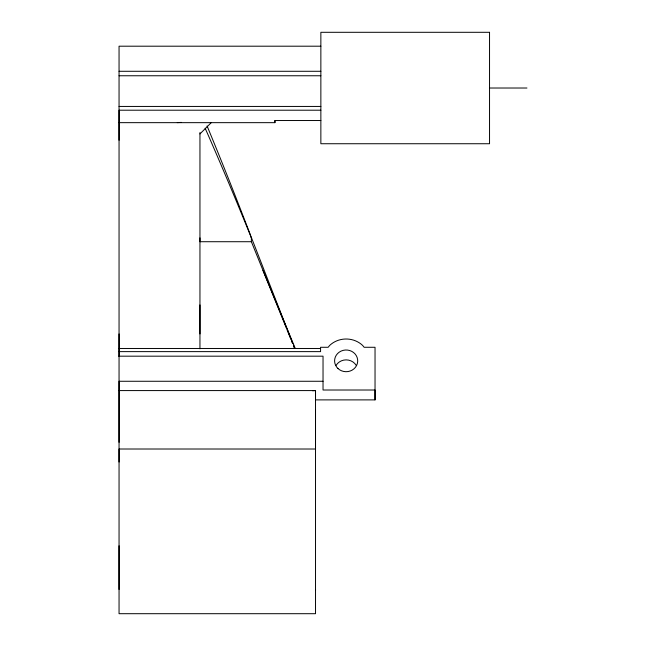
<?xml version="1.0" encoding="UTF-8"?>
<svg xmlns="http://www.w3.org/2000/svg" width="646" height="646" viewBox="0 0 646 646"><rect width="100%" height="100%" fill="white"/><g stroke="black" fill="none" stroke-linecap="round" stroke-linejoin="round"><path stroke-width="0.97" d="M119.05 356.414L119.05 333.934M119.05 140.239L119.05 110.208L320.86 110.208M199.953 348.816L199.953 304.936M119.05 122.659L274.905 122.659L274.905 120.527L320.86 120.527M119.05 390.58L315.523 390.58L315.523 399.89L375.035 399.89L375.035 347.282L364.142 347.282L362.6 345.4A23.272 21.851 0 0 0 329.694 345.4L328.152 347.282L320.569 347.282L320.569 351.626L119.05 351.626M199.953 133.916L211.266 122.635M177.311 122.635L181.332 122.393M312.502 390.725L315.523 390.58L315.523 613.7L119.05 613.7L119.05 381.269L323.032 381.269M320.86 46.197L119.05 46.197L119.05 442.292M119.05 71.286L320.86 71.286M119.05 75.76L320.86 75.76M489.539 88.017L526.95 88.017M119.05 106.437L320.86 106.437M286.291 327.926L251.383 241.717L199.953 241.717L199.953 237.873M119.05 348.477L320.569 348.477M119.05 356.18L323.032 356.18L323.032 390.014L375.035 390.014L375.035 399.89M205.137 128.215L207.931 134.513A406.286 37.936 68.3 0 1 250.527 235.733L251.375 237.873L250.365 234.821A415.467 37.323 69.4 0 0 208.941 130.476L207.067 125.994M295.198 348.299L262.97 270.424M287.042 329.775L290.805 339.053M291.556 340.902L292.686 343.688M293.437 345.545L294.568 348.323M292.711 343.406L251.375 237.486L251.383 241.717M293.462 345.271L294.592 348.081M315.523 589.427L315.523 590.581M119.05 462.019L119.05 449.01L315.523 449.018L315.523 409.806M274.905 120.689L274.905 122.659M199.953 132.567L199.953 333.934M119.05 545.797L119.05 589.427M336.138 365.305A11.555 10.853 0 0 1 346.143 359.879A11.555 10.853 0 0 1 356.156 365.305M489.539 32.3L320.86 32.3L320.86 143.735L489.539 143.735L489.539 32.3M337.979 368.527A11.555 10.853 0 0 0 357.311 363.658A11.555 10.853 0 0 0 343.155 350.366A11.555 10.853 0 0 0 337.979 368.527"/></g></svg>
